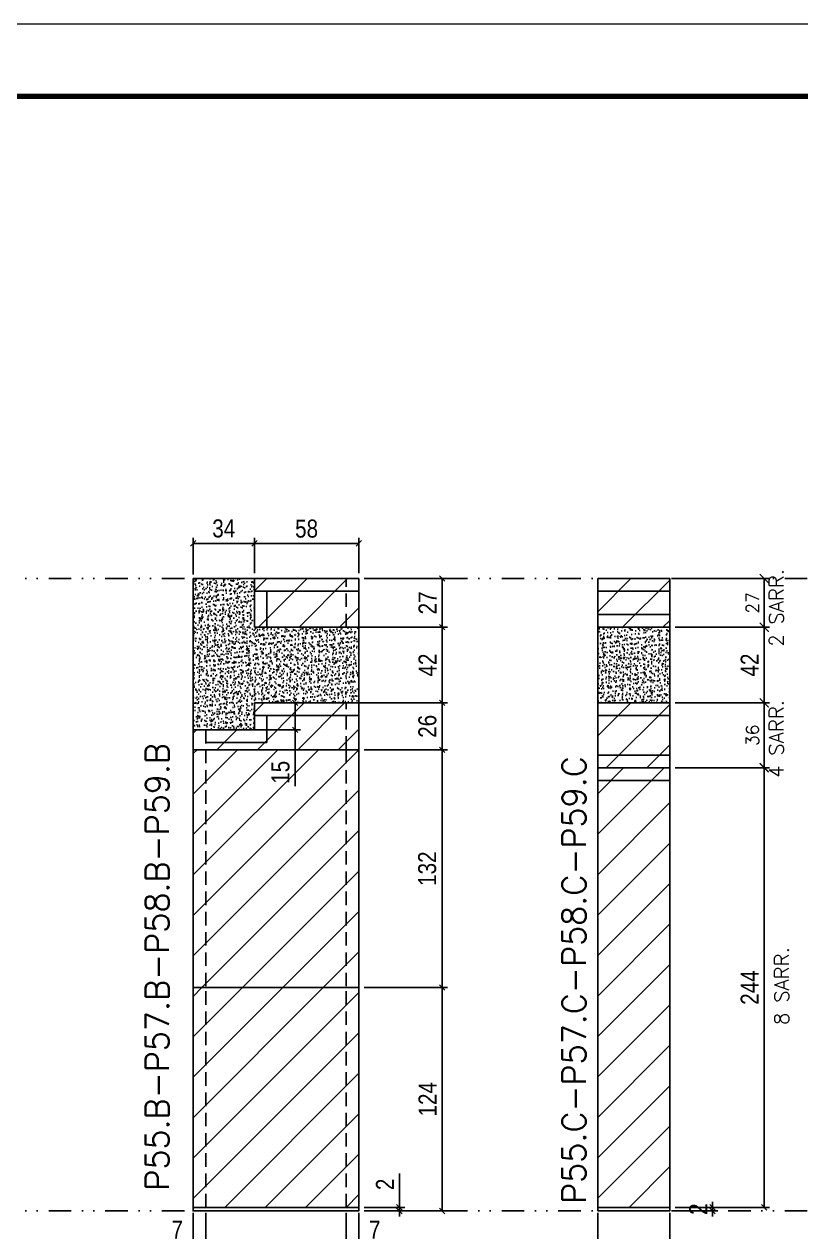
# Model space of a CAD drawing. Extents: x 28748 to 35002, y 14885 to 43501.
# Drawn here: x 29433 to 29864, y 32493 to 33164 of the extents above; entities that cross this region are included whole.
import ezdxf

# ---------------------------------------------------------------- set-up
doc = ezdxf.new("R2010")
doc.units = 0
for name, pattern in [('DASHED', [0.75, 0.5, -0.25]), ('DIVIDE2', [0.625, 0.25, -0.125, 0, -0.125, 0, -0.125]), ('HIDDEN', [0.375, 0.25, -0.125])]:
    doc.linetypes.add(name, pattern=pattern)
for name, color, linetype in [('COTA', 241, 'Continuous'), ('FUNDOS', 1, 'Continuous'), ('Nível', 160, 'Continuous'), ('Painéis', 200, 'Continuous'), ('SARR_2.2x7', 40, 'Continuous'), ('Sarrafo de Pressão', 42, 'HIDDEN')]:
    doc.layers.add(name, color=color, linetype=linetype)
for name, color, linetype, lineweight in [('Folhas', 255, 'Continuous', 9), ('Hachura', 251, 'Continuous', 9), ('SARRAFO DE PRESSAO', 251, 'DASHED', 9), ('Texto Seção', 7, 'Continuous', 15)]:
    doc.layers.add(name, color=color, linetype=linetype, lineweight=lineweight)
doc.styles.add('COTA TECNICA', font='techl___.ttf', dxfattribs={"height": 10})
doc.styles.add('COTA TECNICA-50', font='techl___.ttf', dxfattribs={"height": 10})
doc.styles.add('REGUA-120', font='ROMANS.shx', dxfattribs={"height": 15})
doc.styles.add('ROMANS', font='romans.shx')
doc.dimstyles.new('COTA PAINEL-50', dxfattribs={"dimtxt": 10, "dimasz": 3, "dimexe": 3, "dimexo": 3, "dimgap": 3, "dimtad": 1, "dimdec": 1, "dimzin": 12, "dimdsep": 46, "dimtxsty": 'COTA TECNICA-50', "dimblk1": 'OBLIQUE', "dimblk2": 'OBLIQUE', "dimsah": 1, "dimcen": 0.9, "dimclrd": 4, "dimclre": 4, "dimclrt": 240, "dimadec": 1, "dimazin": 3, "dimtfac": 1, "dimtdec": 1, "dimtmove": 0, "dimatfit": 3, "dimfxl": 1, "dimtolj": 1, "dimtzin": 12, "dimarcsym": 0})
doc.dimstyles.new('Cota Paínel', dxfattribs={"dimtxt": 7, "dimasz": 5, "dimexe": 3, "dimexo": 3, "dimgap": 3, "dimtad": 1, "dimdec": 1, "dimzin": 12, "dimdsep": 46, "dimtxsty": 'ROMANS', "dimblk": 'ARCHTICK', "dimcen": 0, "dimclrd": 4, "dimclre": 4, "dimclrt": 1, "dimadec": 1, "dimazin": 3, "dimtfac": 1, "dimtdec": 1, "dimtmove": 0, "dimatfit": 3, "dimldrblk": 'OBLIQUE', "dimfxl": 1, "dimtolj": 1, "dimtzin": 12, "dimarcsym": 0})
doc.dimstyles.new('PAINEL', dxfattribs={"dimtxt": 10, "dimasz": 3, "dimexe": 3, "dimexo": 3, "dimgap": 3, "dimtad": 1, "dimdec": 1, "dimzin": 12, "dimdsep": 46, "dimtxsty": 'COTA TECNICA', "dimblk1": 'OBLIQUE', "dimblk2": 'OBLIQUE', "dimsah": 1, "dimcen": 0.9, "dimclrd": 4, "dimclre": 4, "dimclrt": 240, "dimadec": 1, "dimazin": 3, "dimtfac": 1, "dimtdec": 1, "dimtmove": 0, "dimatfit": 3, "dimfxl": 1, "dimtolj": 1, "dimtzin": 12, "dimarcsym": 0})
pattern_1 = [(45, (-101947.6, 1369.089), (-11.2253202, 11.2253202), [])]
pattern_2 = [(45, (-1405.763, -1148.575), (-11.22532, 11.22532), [])]

# ---------------------------------------------------------------- blocks, each defined once
blk = doc.blocks.new('9999999999')
at = {"layer": 'Folhas'}
blk.add_lwpolyline([(98138.98, 34190.21), (99623.98, 34190.21), (99623.98, 35240.21), (98138.98, 35240.21)], close=True, dxfattribs=at)
at = {"layer": 'Folhas', "color": 30, "const_width": 3}
blk.add_lwpolyline([(98213.98, 34230.21), (99583.98, 34230.21), (99583.98, 35200.21), (98213.98, 35200.21)], close=True, dxfattribs=at)
blk = doc.blocks.new('_Oblique')
at = {"color": 0, "linetype": 'ByBlock', "lineweight": -2}
blk.add_line((-0.5, -0.5), (0.5, 0.5), dxfattribs=at)
blk = doc.blocks.new('*D694')
at = {"layer": 'COTA', "color": 4, "lineweight": -2, "transparency": 16777216}
for p, q in [((29794.62, 32750.83), (29847.11, 32750.83)), ((29844.11, 32506.85), (29844.11, 32750.83)), ((29794.62, 32506.85), (29847.11, 32506.85))]:
    blk.add_line(p, q, dxfattribs=at)
at = {"layer": 'Defpoints', "color": 0, "transparency": 16777216}
for p in [(29791.62, 32750.83), (29844.11, 32750.83), (29791.62, 32506.85)]:
    blk.add_point(p, dxfattribs=at)
at = {"layer": 'COTA', "color": 4, "lineweight": -2, "transparency": 16777216, "xscale": 3, "yscale": 3, "zscale": 3}
for p, rotation in [((29844.11, 32750.83), 90), ((29844.11, 32506.85), 270)]:
    blk.add_blockref('_Oblique', p, dxfattribs=dict(at, rotation=rotation))
at = {"layer": 'COTA', "color": 240, "transparency": 16777216, "insert": (29836.04, 32628.84), "char_height": 10, "attachment_point": 5, "rotation": 90, "style": 'COTA TECNICA'}
blk.add_mtext('\\A1;244', dxfattribs=at)
blk = doc.blocks.new('*D695')
at = {"layer": 'COTA', "color": 4, "lineweight": -2, "transparency": 16777216}
for p, q in [((29751.62, 32503.85), (29751.62, 32462.12)), ((29791.62, 32503.85), (29791.62, 32462.12)), ((29751.62, 32465.12), (29791.62, 32465.12))]:
    blk.add_line(p, q, dxfattribs=at)
at = {"layer": 'Defpoints', "color": 0, "transparency": 16777216}
for p in [(29751.62, 32506.85), (29791.62, 32506.85), (29791.62, 32465.12)]:
    blk.add_point(p, dxfattribs=at)
at = {"layer": 'COTA', "color": 4, "lineweight": -2, "transparency": 16777216, "xscale": 3, "yscale": 3, "zscale": 3, "rotation": 180}
blk.add_blockref('_Oblique', (29751.62, 32465.12), dxfattribs=at)
at = {"layer": 'COTA', "color": 4, "lineweight": -2, "transparency": 16777216, "xscale": 3, "yscale": 3, "zscale": 3}
blk.add_blockref('_Oblique', (29791.62, 32465.12), dxfattribs=at)
at = {"layer": 'COTA', "color": 240, "transparency": 16777216, "insert": (29771.62, 32473.23), "char_height": 10, "attachment_point": 5, "style": 'COTA TECNICA'}
blk.add_mtext('\\A1;40', dxfattribs=at)
blk = doc.blocks.new('*D696')
at = {"layer": 'COTA', "color": 4, "lineweight": -2, "transparency": 16777216}
for p, q in [((29794.62, 32506.85), (29818.44, 32506.85)), ((29794.62, 32504.85), (29818.44, 32504.85)), ((29815.44, 32506.85), (29815.44, 32509.85)), ((29815.44, 32504.85), (29815.44, 32506.85)), ((29815.44, 32504.85), (29815.44, 32501.85))]:
    blk.add_line(p, q, dxfattribs=at)
at = {"layer": 'Defpoints', "color": 0, "transparency": 16777216}
for p in [(29791.62, 32506.85), (29791.62, 32504.85), (29815.44, 32506.85)]:
    blk.add_point(p, dxfattribs=at)
at = {"layer": 'COTA', "color": 4, "lineweight": -2, "transparency": 16777216, "xscale": 3, "yscale": 3, "zscale": 3}
for p, rotation in [((29815.44, 32506.85), 270), ((29815.44, 32504.85), 90)]:
    blk.add_blockref('_Oblique', p, dxfattribs=dict(at, rotation=rotation))
at = {"layer": 'COTA', "color": 240, "transparency": 16777216, "insert": (29807.44, 32505.85), "char_height": 10, "attachment_point": 5, "rotation": 90, "style": 'COTA TECNICA-50'}
blk.add_mtext('\\A1;2', dxfattribs=at)
blk = doc.blocks.new('*D697')
at = {"layer": 'COTA', "color": 4, "lineweight": -2, "transparency": 16777216}
for p, q in [((29526.94, 32503.85), (29526.94, 32449.68)), ((29618.94, 32503.85), (29618.94, 32449.68)), ((29526.94, 32452.68), (29618.94, 32452.68))]:
    blk.add_line(p, q, dxfattribs=at)
at = {"layer": 'Defpoints', "color": 0, "transparency": 16777216}
for p in [(29526.94, 32506.85), (29618.94, 32506.85), (29618.94, 32452.68)]:
    blk.add_point(p, dxfattribs=at)
at = {"layer": 'COTA', "color": 4, "lineweight": -2, "transparency": 16777216, "xscale": 3, "yscale": 3, "zscale": 3, "rotation": 180}
blk.add_blockref('_Oblique', (29526.94, 32452.68), dxfattribs=at)
at = {"layer": 'COTA', "color": 4, "lineweight": -2, "transparency": 16777216, "xscale": 3, "yscale": 3, "zscale": 3}
blk.add_blockref('_Oblique', (29618.94, 32452.68), dxfattribs=at)
at = {"layer": 'COTA', "color": 240, "transparency": 16777216, "insert": (29572.94, 32460.76), "char_height": 10, "attachment_point": 5, "style": 'COTA TECNICA'}
blk.add_mtext('\\A1;92', dxfattribs=at)
blk = doc.blocks.new('*D698')
at = {"layer": 'COTA', "color": 4, "lineweight": -2, "transparency": 16777216}
for p, q in [((29621.94, 32628.85), (29668.18, 32628.85)), ((29665.18, 32504.85), (29665.18, 32628.85)), ((29621.94, 32504.85), (29668.18, 32504.85))]:
    blk.add_line(p, q, dxfattribs=at)
at = {"layer": 'Defpoints', "color": 0, "transparency": 16777216}
for p in [(29618.94, 32628.85), (29665.18, 32628.85), (29618.94, 32504.85)]:
    blk.add_point(p, dxfattribs=at)
at = {"layer": 'COTA', "color": 4, "lineweight": -2, "transparency": 16777216, "xscale": 3, "yscale": 3, "zscale": 3}
for p, rotation in [((29665.18, 32628.85), 90), ((29665.18, 32504.85), 270)]:
    blk.add_blockref('_Oblique', p, dxfattribs=dict(at, rotation=rotation))
at = {"layer": 'COTA', "color": 240, "transparency": 16777216, "insert": (29657.11, 32566.85), "char_height": 10, "attachment_point": 5, "rotation": 90, "style": 'COTA TECNICA-50'}
blk.add_mtext('\\A1;124', dxfattribs=at)
blk = doc.blocks.new('*D699')
at = {"layer": 'COTA', "color": 4, "lineweight": -2, "transparency": 16777216}
for p, q in [((29641.47, 32506.85), (29641.47, 32525.65)), ((29621.94, 32506.85), (29644.47, 32506.85)), ((29621.94, 32504.85), (29644.47, 32504.85)), ((29641.47, 32504.85), (29641.47, 32506.85)), ((29641.47, 32504.85), (29641.47, 32501.85))]:
    blk.add_line(p, q, dxfattribs=at)
at = {"layer": 'Defpoints', "color": 0, "transparency": 16777216}
for p in [(29618.94, 32506.85), (29618.94, 32504.85), (29641.47, 32504.85)]:
    blk.add_point(p, dxfattribs=at)
at = {"layer": 'COTA', "color": 4, "lineweight": -2, "transparency": 16777216, "xscale": 3, "yscale": 3, "zscale": 3}
for p, rotation in [((29641.47, 32506.85), 270), ((29641.47, 32504.85), 90)]:
    blk.add_blockref('_Oblique', p, dxfattribs=dict(at, rotation=rotation))
at = {"layer": 'COTA', "color": 240, "transparency": 16777216, "insert": (29633.47, 32519.6), "char_height": 10, "attachment_point": 5, "rotation": 90, "style": 'COTA TECNICA-50'}
blk.add_mtext('\\A1;2', dxfattribs=at)
blk = doc.blocks.new('*D700')
at = {"layer": 'COTA', "color": 4, "lineweight": -2, "transparency": 16777216}
for p, q in [((29533.94, 32503.85), (29533.94, 32483.34)), ((29526.94, 32501.85), (29526.94, 32483.34)), ((29526.94, 32486.34), (29512.21, 32486.34)), ((29533.94, 32486.34), (29526.94, 32486.34))]:
    blk.add_line(p, q, dxfattribs=at)
at = {"layer": 'Defpoints', "color": 0, "transparency": 16777216}
for p in [(29526.94, 32504.85), (29533.94, 32506.85), (29526.94, 32486.34)]:
    blk.add_point(p, dxfattribs=at)
at = {"layer": 'COTA', "color": 4, "lineweight": -2, "transparency": 16777216, "xscale": 3, "yscale": 3, "zscale": 3, "rotation": 180}
blk.add_blockref('_Oblique', (29526.94, 32486.34), dxfattribs=at)
at = {"layer": 'COTA', "color": 4, "lineweight": -2, "transparency": 16777216, "xscale": 3, "yscale": 3, "zscale": 3}
blk.add_blockref('_Oblique', (29533.94, 32486.34), dxfattribs=at)
at = {"layer": 'COTA', "color": 240, "transparency": 16777216, "insert": (29518.07, 32494.41), "char_height": 10, "attachment_point": 5, "style": 'COTA TECNICA-50'}
blk.add_mtext('\\A1;7', dxfattribs=at)
blk = doc.blocks.new('*D701')
at = {"layer": 'COTA', "color": 4, "lineweight": -2, "transparency": 16777216}
for p, q in [((29611.94, 32503.85), (29611.94, 32483.34)), ((29618.94, 32501.85), (29618.94, 32483.34)), ((29611.94, 32486.34), (29618.94, 32486.34)), ((29618.94, 32486.34), (29633.67, 32486.34))]:
    blk.add_line(p, q, dxfattribs=at)
at = {"layer": 'Defpoints', "color": 0, "transparency": 16777216}
for p in [(29611.94, 32506.85), (29618.94, 32504.85), (29618.94, 32486.34)]:
    blk.add_point(p, dxfattribs=at)
at = {"layer": 'COTA', "color": 4, "lineweight": -2, "transparency": 16777216, "xscale": 3, "yscale": 3, "zscale": 3, "rotation": 180}
blk.add_blockref('_Oblique', (29611.94, 32486.34), dxfattribs=at)
at = {"layer": 'COTA', "color": 4, "lineweight": -2, "transparency": 16777216, "xscale": 3, "yscale": 3, "zscale": 3}
blk.add_blockref('_Oblique', (29618.94, 32486.34), dxfattribs=at)
at = {"layer": 'COTA', "color": 240, "transparency": 16777216, "insert": (29627.81, 32494.41), "char_height": 10, "attachment_point": 5, "style": 'COTA TECNICA-50'}
blk.add_mtext('\\A1;7', dxfattribs=at)
blk = doc.blocks.new('*D702')
at = {"layer": 'Defpoints', "color": 0, "linetype": 'ByBlock', "transparency": 16777216}
for p in [(29618.94, 32760.85), (29665.18, 32760.85), (29618.94, 32628.85)]:
    blk.add_point(p, dxfattribs=at)
at = {"layer": 'FUNDOS', "color": 4, "linetype": 'ByBlock', "lineweight": -2, "transparency": 16777216}
for p, q in [((29621.94, 32760.85), (29668.18, 32760.85)), ((29665.18, 32628.85), (29665.18, 32760.85)), ((29621.94, 32628.85), (29668.18, 32628.85))]:
    blk.add_line(p, q, dxfattribs=at)
at = {"layer": 'FUNDOS', "color": 4, "linetype": 'ByBlock', "lineweight": -2, "transparency": 16777216, "xscale": 3, "yscale": 3, "zscale": 3}
for p, rotation in [((29665.18, 32760.85), 90), ((29665.18, 32628.85), 270)]:
    blk.add_blockref('_Oblique', p, dxfattribs=dict(at, rotation=rotation))
at = {"layer": 'FUNDOS', "color": 240, "linetype": 'ByBlock', "transparency": 16777216, "insert": (29656.96, 32694.85), "char_height": 10, "attachment_point": 5, "rotation": 90, "style": 'COTA TECNICA'}
blk.add_mtext('\\A1;132', dxfattribs=at)
blk = doc.blocks.new('_ArchTick')
at = {"color": 0, "linetype": 'ByBlock', "const_width": 0.15}
blk.add_lwpolyline([(-0.5, -0.5), (0.5, 0.5)], dxfattribs=at)
blk = doc.blocks.new('*D1716')
at = {"layer": 'COTA', "color": 4, "lineweight": -2, "transparency": 16777216}
for p, q in [((29794.62, 32786.85), (29847.11, 32786.85)), ((29844.11, 32786.85), (29844.11, 32750.83)), ((29794.62, 32750.83), (29847.11, 32750.83))]:
    blk.add_line(p, q, dxfattribs=at)
at = {"layer": 'Defpoints', "color": 0, "transparency": 16777216}
for p in [(29791.62, 32786.85), (29791.62, 32750.83), (29844.11, 32750.83)]:
    blk.add_point(p, dxfattribs=at)
at = {"layer": 'COTA', "color": 4, "lineweight": -2, "transparency": 16777216, "xscale": 5, "yscale": 5, "zscale": 5}
for p, rotation in [((29844.11, 32786.85), 90), ((29844.11, 32750.83), 270)]:
    blk.add_blockref('_ArchTick', p, dxfattribs=dict(at, rotation=rotation))
at = {"layer": 'COTA', "color": 1, "transparency": 16777216, "insert": (29837.61, 32768.84), "char_height": 7, "attachment_point": 5, "rotation": 90, "style": 'ROMANS'}
blk.add_mtext('\\A1;36', dxfattribs=at)
blk = doc.blocks.new('*D2092')
at = {"layer": 'COTA', "color": 4, "lineweight": -2, "transparency": 16777216}
for p, q in [((29794.62, 32828.85), (29847.11, 32828.85)), ((29844.11, 32786.85), (29844.11, 32828.85)), ((29794.62, 32786.85), (29847.11, 32786.85))]:
    blk.add_line(p, q, dxfattribs=at)
at = {"layer": 'Defpoints', "color": 0, "transparency": 16777216}
for p in [(29791.62, 32828.85), (29844.11, 32828.85), (29791.62, 32786.85)]:
    blk.add_point(p, dxfattribs=at)
at = {"layer": 'COTA', "color": 4, "lineweight": -2, "transparency": 16777216, "xscale": 3, "yscale": 3, "zscale": 3}
for p, rotation in [((29844.11, 32828.85), 90), ((29844.11, 32786.85), 270)]:
    blk.add_blockref('_Oblique', p, dxfattribs=dict(at, rotation=rotation))
at = {"layer": 'COTA', "color": 240, "transparency": 16777216, "insert": (29836.04, 32807.85), "char_height": 10, "attachment_point": 5, "rotation": 90, "style": 'COTA TECNICA-50'}
blk.add_mtext('\\A1;42', dxfattribs=at)
blk = doc.blocks.new('*D2262')
at = {"layer": 'COTA', "color": 4, "lineweight": -2, "transparency": 16777216}
for p, q in [((29587.94, 32786.85), (29668.18, 32786.85)), ((29665.18, 32786.85), (29665.18, 32760.85)), ((29621.94, 32760.85), (29668.18, 32760.85))]:
    blk.add_line(p, q, dxfattribs=at)
at = {"layer": 'Defpoints', "color": 0, "transparency": 16777216}
for p in [(29584.94, 32786.85), (29618.94, 32760.85), (29665.18, 32760.85)]:
    blk.add_point(p, dxfattribs=at)
at = {"layer": 'COTA', "color": 4, "lineweight": -2, "transparency": 16777216, "xscale": 3, "yscale": 3, "zscale": 3}
for p, rotation in [((29665.18, 32786.85), 90), ((29665.18, 32760.85), 270)]:
    blk.add_blockref('_Oblique', p, dxfattribs=dict(at, rotation=rotation))
at = {"layer": 'COTA', "color": 240, "transparency": 16777216, "insert": (29657.08, 32773.85), "char_height": 10, "attachment_point": 5, "rotation": 90, "style": 'COTA TECNICA-50'}
blk.add_mtext('\\A1;26', dxfattribs=at)
blk = doc.blocks.new('*D2264')
at = {"layer": 'COTA', "color": 4, "lineweight": -2, "transparency": 16777216}
for p, q in [((29621.94, 32828.85), (29668.18, 32828.85)), ((29665.18, 32828.85), (29665.18, 32786.85)), ((29563.94, 32786.85), (29668.18, 32786.85))]:
    blk.add_line(p, q, dxfattribs=at)
at = {"layer": 'Defpoints', "color": 0, "transparency": 16777216}
for p in [(29618.94, 32828.85), (29560.94, 32786.85), (29665.18, 32786.85)]:
    blk.add_point(p, dxfattribs=at)
at = {"layer": 'COTA', "color": 4, "lineweight": -2, "transparency": 16777216, "xscale": 3, "yscale": 3, "zscale": 3}
for p, rotation in [((29665.18, 32828.85), 90), ((29665.18, 32786.85), 270)]:
    blk.add_blockref('_Oblique', p, dxfattribs=dict(at, rotation=rotation))
at = {"layer": 'COTA', "color": 240, "transparency": 16777216, "insert": (29657.11, 32807.85), "char_height": 10, "attachment_point": 5, "rotation": 90, "style": 'COTA TECNICA-50'}
blk.add_mtext('\\A1;42', dxfattribs=at)
blk = doc.blocks.new('*D2265')
at = {"layer": 'COTA', "color": 4, "lineweight": -2, "transparency": 16777216}
for p, q in [((29563.94, 32786.85), (29586.61, 32786.85)), ((29583.61, 32786.85), (29583.61, 32771.85)), ((29529.94, 32771.85), (29586.61, 32771.85)), ((29583.61, 32771.85), (29583.61, 32740.63))]:
    blk.add_line(p, q, dxfattribs=at)
at = {"layer": 'Defpoints', "color": 0, "transparency": 16777216}
for p in [(29560.94, 32786.85), (29526.94, 32771.85), (29583.61, 32771.85)]:
    blk.add_point(p, dxfattribs=at)
at = {"layer": 'COTA', "color": 4, "lineweight": -2, "transparency": 16777216, "xscale": 3, "yscale": 3, "zscale": 3}
for p, rotation in [((29583.61, 32786.85), 90), ((29583.61, 32771.85), 270)]:
    blk.add_blockref('_Oblique', p, dxfattribs=dict(at, rotation=rotation))
at = {"layer": 'COTA', "color": 240, "transparency": 16777216, "insert": (29575.5, 32748.32), "char_height": 10, "attachment_point": 5, "rotation": 90, "style": 'COTA TECNICA-50'}
blk.add_mtext('\\A1;15', dxfattribs=at)
blk = doc.blocks.new('*D2263')
at = {"layer": 'COTA', "color": 4, "lineweight": -2, "transparency": 16777216}
for p, q in [((29526.94, 32858.12), (29526.94, 32878.39)), ((29560.94, 32875.39), (29526.94, 32875.39)), ((29560.94, 32858.85), (29560.94, 32878.39))]:
    blk.add_line(p, q, dxfattribs=at)
at = {"layer": 'Defpoints', "color": 0, "transparency": 16777216}
for p in [(29526.94, 32875.39), (29526.94, 32855.12), (29560.94, 32855.85)]:
    blk.add_point(p, dxfattribs=at)
at = {"layer": 'COTA', "color": 4, "lineweight": -2, "transparency": 16777216, "xscale": 3, "yscale": 3, "zscale": 3, "rotation": 180}
blk.add_blockref('_Oblique', (29526.94, 32875.39), dxfattribs=at)
at = {"layer": 'COTA', "color": 4, "lineweight": -2, "transparency": 16777216, "xscale": 3, "yscale": 3, "zscale": 3}
blk.add_blockref('_Oblique', (29560.94, 32875.39), dxfattribs=at)
at = {"layer": 'COTA', "color": 240, "transparency": 16777216, "insert": (29543.94, 32883.61), "char_height": 10, "attachment_point": 5, "style": 'COTA TECNICA-50'}
blk.add_mtext('\\A1;34', dxfattribs=at)
blk = doc.blocks.new('*D2266')
at = {"layer": 'COTA', "color": 4, "lineweight": -2, "transparency": 16777216}
for p, q in [((29621.94, 32855.85), (29668.18, 32855.85)), ((29665.18, 32828.85), (29665.18, 32855.85)), ((29563.94, 32828.85), (29668.18, 32828.85))]:
    blk.add_line(p, q, dxfattribs=at)
at = {"layer": 'Defpoints', "color": 0, "transparency": 16777216}
for p in [(29618.94, 32855.85), (29665.18, 32855.85), (29560.94, 32828.85)]:
    blk.add_point(p, dxfattribs=at)
at = {"layer": 'COTA', "color": 4, "lineweight": -2, "transparency": 16777216, "xscale": 3, "yscale": 3, "zscale": 3}
for p, rotation in [((29665.18, 32855.85), 90), ((29665.18, 32828.85), 270)]:
    blk.add_blockref('_Oblique', p, dxfattribs=dict(at, rotation=rotation))
at = {"layer": 'COTA', "color": 240, "transparency": 16777216, "insert": (29657.11, 32842.35), "char_height": 10, "attachment_point": 5, "rotation": 90, "style": 'COTA TECNICA'}
blk.add_mtext('\\A1;27', dxfattribs=at)
blk = doc.blocks.new('*D2267')
at = {"layer": 'COTA', "color": 4, "lineweight": -2, "transparency": 16777216}
for p, q in [((29560.94, 32858.85), (29560.94, 32878.39)), ((29618.94, 32875.39), (29560.94, 32875.39)), ((29618.94, 32858.85), (29618.94, 32878.39))]:
    blk.add_line(p, q, dxfattribs=at)
at = {"layer": 'Defpoints', "color": 0, "transparency": 16777216}
for p in [(29560.94, 32875.39), (29560.94, 32855.85), (29618.94, 32855.85)]:
    blk.add_point(p, dxfattribs=at)
at = {"layer": 'COTA', "color": 4, "lineweight": -2, "transparency": 16777216, "xscale": 3, "yscale": 3, "zscale": 3, "rotation": 180}
blk.add_blockref('_Oblique', (29560.94, 32875.39), dxfattribs=at)
at = {"layer": 'COTA', "color": 4, "lineweight": -2, "transparency": 16777216, "xscale": 3, "yscale": 3, "zscale": 3}
blk.add_blockref('_Oblique', (29618.94, 32875.39), dxfattribs=at)
at = {"layer": 'COTA', "color": 240, "transparency": 16777216, "insert": (29589.94, 32883.52), "char_height": 10, "attachment_point": 5, "style": 'COTA TECNICA'}
blk.add_mtext('\\A1;58', dxfattribs=at)
blk = doc.blocks.new('*D2268')
at = {"layer": 'COTA', "color": 4, "lineweight": -2, "transparency": 16777216}
for p, q in [((29794.62, 32855.85), (29847.11, 32855.85)), ((29844.11, 32855.85), (29844.11, 32828.85)), ((29794.62, 32828.85), (29847.11, 32828.85))]:
    blk.add_line(p, q, dxfattribs=at)
at = {"layer": 'Defpoints', "color": 0, "transparency": 16777216}
for p in [(29791.62, 32855.85), (29791.62, 32828.85), (29844.11, 32828.85)]:
    blk.add_point(p, dxfattribs=at)
at = {"layer": 'COTA', "color": 4, "lineweight": -2, "transparency": 16777216, "xscale": 5, "yscale": 5, "zscale": 5}
for p, rotation in [((29844.11, 32855.85), 90), ((29844.11, 32828.85), 270)]:
    blk.add_blockref('_ArchTick', p, dxfattribs=dict(at, rotation=rotation))
at = {"layer": 'COTA', "color": 1, "transparency": 16777216, "insert": (29837.61, 32842.35), "char_height": 7, "attachment_point": 5, "rotation": 90, "style": 'ROMANS'}
blk.add_mtext('\\A1;27', dxfattribs=at)

msp = doc.modelspace()

# ---------------------------------------------------------------- hatches: boundary and pattern name
at = {"layer": 'COTA', "linetype": 'ByBlock'}
h = msp.add_hatch(dxfattribs=at)
h.set_pattern_fill('AR-CONC', color=256, scale=0.03)
h.set_pattern_definition([(50, (-1405.7625, -1148.575), (5.46554007, -0.47817257), [0.5715, -6.2865]), (355, (-1405.7625, -1148.575), (-1.05730264, 5.73170536), [0.4572, -5.0292175]), (100.451445, (-1405.307, -1148.615), (4.4082374, 5.25353256), [0.48570026, -5.34270734]), (46.1842, (-1405.7625, -1147.051), (8.1323712, -1.2612698), [0.85725, -9.42975]), (96.635558, (-1405.085, -1147.156), (7.122124, 7.4227837), [0.7285507, -8.0140682]), (351.184151, (-1405.7625, -1147.051), (7.122124, 7.4227837), [0.685799, -7.543792]), (21, (-1405.0005, -1147.432), (4.54843174, -3.06795595), [0.5715, -6.2865]), (326, (-1405.0005, -1147.432), (1.85406085, 5.525639), [0.4572, -5.0292]), (71.451445, (-1404.6215, -1147.688), (6.4024926, 2.45768307), [0.48570026, -5.3426981]), (37.5, (-1405.7625, -1148.5751), (0.0926581, 2.53665117), [0, -4.96824, 0, -5.1054, 0, -5.04825]), (7.5, (-1405.7625, -1148.575), (2.00458988, 3.00541724), [0, -2.91084, 0, -4.85394, 0, -1.92405]), (327.5, (-1407.4618, -1148.5751), (4.067717855, -0.17186232), [0, -1.905, 0, -5.9436, 0, -7.8867]), (317.5, (-1408.2238, -1148.575), (4.44387544, 0.76279473), [0, -2.4765, 0, -3.94716, 0, -5.6007])])
h.paths.add_polyline_path([(29560.94, 32828.85), (29560.94, 32855.85), (29526.94, 32855.85), (29526.94, 32771.85), (29560.94, 32771.85), (29560.94, 32786.85), (29618.94, 32786.85), (29618.94, 32828.85)])
h = msp.add_hatch(dxfattribs=at)
h.set_pattern_fill('AR-CONC', color=256, scale=0.03)
h.set_pattern_definition([(50, (25722.867, 34383.735), (5.46554, -0.4781726), [0.5715, -6.2865]), (355, (25722.867, 34383.735), (-1.057303, 5.731705), [0.4572, -5.0292175]), (100.45144, (25723.3223, 34383.695), (4.4082374, 5.2535326), [0.4857, -5.342707]), (46.1842, (25722.867, 34385.259), (8.132371, -1.26127), [0.85725, -9.42975]), (96.63556, (25723.5445, 34385.154), (7.122124, 7.422784), [0.72855, -8.014068]), (351.18415, (25722.867, 34385.259), (7.122124, 7.422784), [0.685799, -7.543792]), (21, (25723.629, 34384.878), (4.5484317, -3.067956), [0.5715, -6.2865]), (326, (25723.629, 34384.878), (1.854061, 5.525639), [0.4572, -5.0292]), (71.45144, (25724.008, 34384.6224), (6.4024926, 2.457683), [0.4857, -5.342698]), (37.5, (25722.8668, 34383.735), (0.0926581, 2.5366512), [0, -4.96824, 0, -5.1054, 0, -5.04825]), (7.5, (25722.8668, 34383.735), (2.0045899, 3.0054172), [0, -2.91084, 0, -4.85394, 0, -1.92405]), (327.5, (25721.1675, 34383.735), (4.0677179, -0.1718623), [0, -1.905, 0, -5.9436, 0, -7.8867]), (317.5, (25720.4055, 34383.735), (4.4438754, 0.7627947), [0, -2.4765, 0, -3.94716, 0, -5.6007])])
h.paths.add_polyline_path([(29791.62, 32786.85), (29791.62, 32828.85), (29751.62, 32828.85), (29751.62, 32786.85)])
at = {"layer": 'Hachura'}
h = msp.add_hatch(dxfattribs=at)
h.set_pattern_fill('ANSI31', color=256, scale=5)
h.set_pattern_definition(pattern_2)
h.paths.add_polyline_path([(29560.94, 32855.85), (29560.94, 32828.85), (29618.94, 32828.85), (29618.94, 32855.85)], flags=17)
at = {"layer": 'Hachura', "linetype": 'ByBlock'}
h = msp.add_hatch(dxfattribs=at)
h.set_pattern_fill('ANSI31', color=256, scale=5)
h.set_pattern_definition([(45, (25722.867, 34488.735), (-11.22532, 11.22532), [])])
h.paths.add_polyline_path([(29791.62, 32855.85), (29751.62, 32855.85), (29751.62, 32828.85), (29791.62, 32828.85)])
at = {"layer": 'Hachura'}
h = msp.add_hatch(dxfattribs=at)
h.set_pattern_fill('ANSI31', color=256, scale=5)
h.set_pattern_definition(pattern_2)
h.paths.add_polyline_path([(29560.94, 32786.85), (29618.94, 32786.85), (29618.94, 32760.85), (29526.94, 32760.85), (29526.94, 32771.85), (29560.94, 32771.85)])
at = {"layer": 'Hachura', "linetype": 'ByBlock'}
h = msp.add_hatch(dxfattribs=at)
h.set_pattern_fill('ANSI31', color=256, scale=5)
h.set_pattern_definition([(45, (25722.867, 34419.735), (-11.22532, 11.22532), [])])
h.paths.add_polyline_path([(29791.62, 32786.85), (29751.62, 32786.85), (29751.62, 32750.83), (29791.62, 32750.83)])
h = msp.add_hatch(dxfattribs=at)
h.set_pattern_fill('ANSI31', color=256, scale=5)
h.set_pattern_definition(pattern_1)
h.paths.add_polyline_path([(29618.94, 32760.85), (29526.94, 32760.85), (29526.94, 32628.85), (29618.94, 32628.85)])
h = msp.add_hatch(dxfattribs=at)
h.set_pattern_fill('ANSI31', color=256, scale=5)
h.set_pattern_definition(pattern_1)
h.paths.add_polyline_path([(29791.62, 32750.83), (29751.62, 32750.83), (29751.62, 32506.85), (29791.62, 32506.85)])
h = msp.add_hatch(dxfattribs=at)
h.set_pattern_fill('ANSI31', color=256, scale=5)
h.set_pattern_definition(pattern_1)
h.paths.add_polyline_path([(29618.94, 32628.85), (29526.94, 32628.85), (29526.94, 32506.85), (29618.94, 32506.85)])

# ---------------------------------------------------------------- linework, layer by layer
at = {"layer": 'COTA', "linetype": 'ByBlock'}
for p, q in [((29526.94, 32771.85), (29526.94, 32855.85)), ((29560.94, 32855.85), (29526.94, 32855.85)), ((29618.94, 32786.85), (29618.94, 32828.85))]:
    msp.add_line(p, q, dxfattribs=at)
msp.add_lwpolyline([(29751.62, 32786.85), (29791.62, 32786.85), (29791.62, 32828.85), (29751.62, 32828.85)], close=True, dxfattribs=at)
at = {"layer": 'Nível', "color": 4, "linetype": 'DIVIDE2', "ltscale": 50}
for p, q in [((29163.65, 32855.85), (30193.34, 32855.85)), ((29163.65, 32504.85), (30193.34, 32504.85))]:
    msp.add_line(p, q, dxfattribs=at)
at = {"layer": 'Painéis'}
for p, q in [((29560.94, 32828.85), (29560.94, 32855.85)), ((29560.94, 32855.85), (29618.94, 32855.85)), ((29618.94, 32828.85), (29618.94, 32855.85)), ((29751.62, 32855.85), (29791.62, 32855.85)), ((29751.62, 32828.85), (29751.62, 32855.85)), ((29791.62, 32855.85), (29791.62, 32828.85)), ((29618.94, 32828.85), (29560.94, 32828.85)), ((29791.62, 32828.85), (29751.62, 32828.85)), ((29560.94, 32771.85), (29560.94, 32786.85)), ((29560.94, 32786.85), (29618.94, 32786.85)), ((29618.94, 32760.85), (29618.94, 32786.85)), ((29751.62, 32786.85), (29791.62, 32786.85)), ((29751.62, 32750.83), (29751.62, 32786.85)), ((29791.62, 32786.85), (29791.62, 32750.83)), ((29526.94, 32771.85), (29560.94, 32771.85)), ((29526.94, 32771.85), (29526.94, 32760.85)), ((29526.94, 32760.85), (29526.94, 32628.85)), ((29618.94, 32760.85), (29526.94, 32760.85)), ((29618.94, 32628.85), (29618.94, 32760.85)), ((29791.62, 32750.83), (29751.62, 32750.83)), ((29751.62, 32506.85), (29791.62, 32506.85)), ((29751.62, 32504.85), (29751.62, 32506.85)), ((29791.62, 32504.85), (29751.62, 32504.85)), ((29791.62, 32506.85), (29791.62, 32504.85))]:
    msp.add_line(p, q, dxfattribs=at)
for points in [[(29751.62, 32506.85), (29791.62, 32506.85), (29791.62, 32750.83), (29751.62, 32750.83)], [(29526.94, 32506.85), (29618.94, 32506.85), (29618.94, 32628.85), (29526.94, 32628.85)], [(29526.94, 32506.85), (29618.94, 32506.85), (29618.94, 32504.85), (29526.94, 32504.85)]]:
    msp.add_lwpolyline(points, close=True, dxfattribs=at)
at = {"layer": 'SARR_2.2x7'}
for p, q in [((29560.94, 32848.85), (29618.94, 32848.85)), ((29567.94, 32828.85), (29567.94, 32848.85)), ((29751.62, 32848.85), (29791.62, 32848.85)), ((29791.62, 32835.85), (29751.62, 32835.85)), ((29560.94, 32779.85), (29618.94, 32779.85)), ((29567.94, 32771.85), (29567.94, 32779.85)), ((29751.62, 32779.85), (29791.62, 32779.85)), ((29560.94, 32771.85), (29567.94, 32771.85)), ((29567.94, 32771.85), (29567.94, 32764.85)), ((29533.94, 32764.85), (29567.94, 32764.85)), ((29751.62, 32757.83), (29791.62, 32757.83)), ((29751.62, 32743.83), (29791.62, 32743.83))]:
    msp.add_line(p, q, dxfattribs=at)
at = {"layer": 'Sarrafo de Pressão', "ltscale": 30}
for p, q in [((29611.94, 32828.85), (29611.94, 32855.85)), ((29611.94, 32760.85), (29611.94, 32786.85)), ((29533.94, 32771.85), (29533.94, 32760.85)), ((29533.94, 32760.85), (29533.94, 32628.85)), ((29611.94, 32760.85), (29611.94, 32628.85)), ((29533.94, 32506.85), (29533.94, 32628.85)), ((29611.94, 32506.85), (29611.94, 32628.85))]:
    msp.add_line(p, q, dxfattribs=at)

# ---------------------------------------------------------------- block references
at = {"layer": 'SARRAFO DE PRESSAO', "color": 6, "linetype": 'ByBlock'}
msp.add_blockref('9999999999', (-69390.64, -2076.64), dxfattribs=at)

# ---------------------------------------------------------------- texts
at = {"layer": 'Texto Seção', "linetype": 'Continuous', "style": 'ROMANS'}
for s, p in [('2 SARR.', (29854.91, 32818.01)), ('4 SARR.', (29854.91, 32745.27)), ('8 SARR.', (29857.79, 32608.09))]:
    msp.add_text(s, height=8, rotation=90, dxfattribs=at).set_placement(p)
at = {"layer": 'Texto Seção', "char_height": 13, "width": 285.3299, "attachment_point": 7, "rotation": 90, "style": 'REGUA-120'}
for s, insert in [('\\pxt3;P55.B-P57.B-P58.B-P59.B', (29513.47, 32516.1)), ('P55.C-P57.C-P58.C-P59.C', (29744.97, 32508.78))]:
    msp.add_mtext(s, dxfattribs=dict(at, insert=insert))

# ---------------------------------------------------------------- dimensions: what is measured, and where the dimension line sits
at = {"layer": 'COTA'}
for base, p1, p2, angle, dimstyle, picture, middle in [((29526.94, 32875.39), (29560.94, 32855.85), (29526.94, 32855.12), 180, 'COTA PAINEL-50', '*D2263', (29543.94, 32883.61)), ((29560.94, 32875.39), (29618.94, 32855.85), (29560.94, 32855.85), 180, 'PAINEL', '*D2267', (29589.94, 32883.52)), ((29844.11, 32828.85), (29791.62, 32855.85), (29791.62, 32828.85), 90, 'Cota Paínel', '*D2268', (29837.61, 32842.35)), ((29665.18, 32855.85), (29560.94, 32828.85), (29618.94, 32855.85), 90, 'PAINEL', '*D2266', (29657.11, 32842.35)), ((29665.18, 32786.85), (29618.94, 32828.85), (29560.94, 32786.85), 90, 'COTA PAINEL-50', '*D2264', (29657.11, 32807.85)), ((29844.11, 32828.85), (29791.62, 32786.85), (29791.62, 32828.85), 90, 'COTA PAINEL-50', '*D2092', (29836.04, 32807.85)), ((29665.18, 32760.85), (29584.94, 32786.85), (29618.94, 32760.85), 90, 'COTA PAINEL-50', '*D2262', (29657.08, 32773.85)), ((29844.11, 32750.83), (29791.62, 32786.85), (29791.62, 32750.83), 90, 'Cota Paínel', '*D1716', (29837.61, 32768.84)), ((29665.18, 32628.85), (29618.94, 32504.85), (29618.94, 32628.85), 90, 'COTA PAINEL-50', '*D698', (29657.11, 32566.85)), ((29526.94, 32486.34), (29533.94, 32506.85), (29526.94, 32504.85), 180, 'COTA PAINEL-50', '*D700', (29518.07, 32494.41))]:
    dim = msp.add_linear_dim(base=base, p1=p1, p2=p2, angle=angle, dimstyle=dimstyle, dxfattribs=at)
    dim.commit()
    dim.dimension.update_dxf_attribs({"geometry": picture, "text_midpoint": middle})
for base, p1, p2, picture, middle in [((29583.61, 32771.85), (29560.94, 32786.85), (29526.94, 32771.85), '*D2265', (29583.61, 32748.32)), ((29641.47, 32504.85), (29618.94, 32506.85), (29618.94, 32504.85), '*D699', (29641.47, 32519.6)), ((29815.44, 32506.85), (29791.62, 32504.85), (29791.62, 32506.85), '*D696', (29815.44, 32505.85))]:
    dim = msp.add_linear_dim(base=base, p1=p1, p2=p2, angle=90, dimstyle='COTA PAINEL-50', dxfattribs=at)
    dim.commit()
    dim.dimension.update_dxf_attribs({"geometry": picture, "text_midpoint": middle, "dimtype": 160})
dim = msp.add_linear_dim(base=(29844.11, 32750.83), p1=(29791.62, 32506.85), p2=(29791.62, 32750.83), angle=90, dimstyle='PAINEL', override={"dimarcsym": 2}, dxfattribs=at)
dim.commit()
dim.dimension.update_dxf_attribs({"geometry": '*D694', "text_midpoint": (29836.04, 32628.84)})
for base, p1, p2, picture, middle in [((29618.94, 32452.68), (29526.94, 32506.85), (29618.94, 32506.85), '*D697', (29572.94, 32460.76)), ((29791.62, 32465.12), (29751.62, 32506.85), (29791.62, 32506.85), '*D695', (29771.62, 32473.23))]:
    dim = msp.add_linear_dim(base=base, p1=p1, p2=p2, dimstyle='PAINEL', override={"dimarcsym": 2}, dxfattribs=at)
    dim.commit()
    dim.dimension.update_dxf_attribs({"geometry": picture, "text_midpoint": middle})
dim = msp.add_linear_dim(base=(29618.94, 32486.34), p1=(29611.94, 32506.85), p2=(29618.94, 32504.85), dimstyle='COTA PAINEL-50', dxfattribs=at)
dim.commit()
dim.dimension.update_dxf_attribs({"geometry": '*D701', "text_midpoint": (29627.81, 32494.41)})
at = {"layer": 'FUNDOS', "linetype": 'ByBlock'}
dim = msp.add_linear_dim(base=(29665.18, 32760.85), p1=(29618.94, 32628.85), p2=(29618.94, 32760.85), angle=90, dimstyle='PAINEL', dxfattribs=at)
dim.commit()
dim.dimension.update_dxf_attribs({"geometry": '*D702', "text_midpoint": (29656.96, 32694.85)})

doc.saveas('drawing.dxf')
